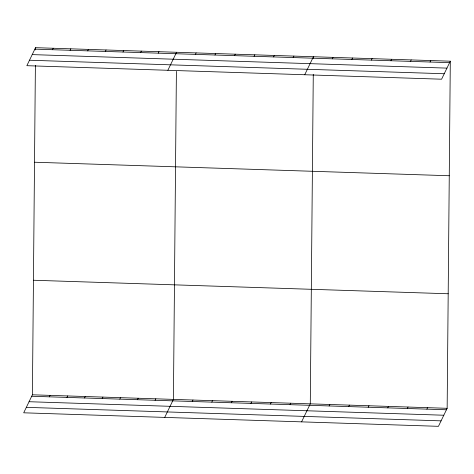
<?xml version="1.0" encoding="UTF-8"?>
<svg xmlns="http://www.w3.org/2000/svg" width="474" height="474" viewBox="0 0 474 474"><rect width="100%" height="100%" fill="white"/><g stroke="black" fill="none" stroke-linecap="round" stroke-linejoin="round"><path stroke-width="0.71" d="M450.3 61.193L441.596 79.205L26.852 65.69L35.556 47.678L450.3 61.193L447.148 408.31L438.444 426.322L23.7 412.807L32.404 394.795L35.396 65.305M35.538 49.883L35.556 47.678M176.399 71.367L173.419 399.392L164.715 417.398M176.559 53.746L176.571 52.276L167.861 70.288M313.273 74.359L310.28 403.848L301.577 421.86M313.421 58.201L313.433 56.738L304.729 74.744M52.478 49.717L53.183 48.253M70.105 50.291L70.81 48.828M87.731 50.866L88.437 49.403M105.358 51.441L106.063 49.977M122.985 52.016L123.69 50.552M140.612 52.59L141.317 51.127M158.239 53.165L158.944 51.702M195.418 54.374L196.123 52.91M49.326 396.833L50.031 395.369M214.965 55.014L215.676 53.55M66.953 397.408L67.658 395.944M234.517 55.648L235.228 54.184M84.579 397.982L85.284 396.519M254.07 56.288L254.781 54.824M102.206 398.557L102.911 397.094M273.622 56.921L274.333 55.458M119.833 399.132L120.538 397.668M293.175 57.561L293.886 56.098M137.46 399.706L138.165 398.243M155.087 400.281L155.792 398.818M332.28 58.835L332.985 57.372M351.832 59.469L352.538 58.012M192.266 401.49L192.971 400.026M371.385 60.109L372.09 58.646M211.813 402.13L212.524 400.666M390.937 60.743L391.643 59.286M231.365 402.764L232.076 401.3M410.49 61.383L411.195 59.92M250.918 403.404L251.629 401.94M430.042 62.017L430.748 60.559M270.47 404.038L271.181 402.574M290.023 404.678L290.734 403.214M329.128 405.951L329.833 404.488M348.68 406.585L349.385 405.122M368.233 407.225L368.938 405.762M387.785 407.859L388.49 406.396M407.338 408.499L408.043 407.036M426.89 409.133L427.595 407.67M34.851 49.142L449.595 62.657M32.214 54.605L446.952 68.12M29.489 60.234L444.233 73.743M34.519 162.227L449.257 175.741M33.447 280.247L448.191 293.762M32.404 394.795L447.148 408.31M31.699 396.258L446.443 409.773M29.062 401.721L443.8 415.23M26.343 407.344L441.081 420.859"/></g></svg>
